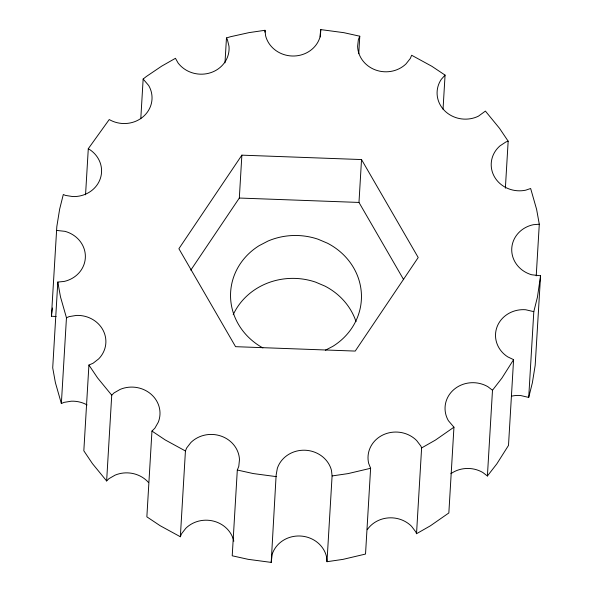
<?xml version="1.0" encoding="UTF-8"?>
<svg xmlns="http://www.w3.org/2000/svg" width="592" height="592" viewBox="0 0 592 592"><rect width="100%" height="100%" fill="white"/><g stroke="black" fill="none" stroke-linecap="round" stroke-linejoin="round"><path stroke-width="0.89" d="M56.136 316.572L51.437 316.187L56.825 226.581L59.644 209.154L63.307 194.502L65.446 195.404L72.675 196.559A28.068 25.93 3.4 0 0 100.396 178.347A28.068 25.93 3.4 0 0 88.289 148.71L109.231 119.54A28.068 25.93 3.4 0 0 143.22 116.661A28.068 25.93 3.4 0 0 148.703 85.544L143.146 79.039L146.313 76.523L161.66 66.156L175.454 58.305L178.066 62.959A28.068 25.93 3.4 0 0 210.663 72.698A28.068 25.93 3.4 0 0 228.978 46.198L227.38 39.575L226.462 37.947L230.466 36.741L248.995 32.634L265.009 30.288L265.608 35.794A28.068 25.93 3.4 0 0 292.063 56.003A28.068 25.93 3.4 0 0 319.784 37.792L320.797 29.6L343.871 32.678L359.781 36.208L358.745 53.731M56.536 230.414L64.965 231.339A28.068 25.93 3.4 0 1 85.374 256.847A28.068 25.93 3.4 0 1 64.188 281.429L57.809 282.066L52.71 367.839L55.389 382.624L61.361 403.537L64.069 402.368L71.269 401.198A28.068 25.93 3.4 0 1 87.076 404.943M61.361 403.537L66.459 317.771L60.48 296.858L57.809 282.066M85.544 194.827L88.289 148.71M66.459 317.771L69.168 316.602L76.368 315.425A28.068 25.93 3.4 0 1 103.156 330.395A28.068 25.93 3.4 0 1 98.686 358.878L93.114 363.222L88.918 365.035L83.827 450.808L92.47 463.669L106.634 480.956L108.906 478.699L115.1 475.139A28.068 25.93 3.4 0 1 148.422 482.384M106.634 480.956L111.733 395.19L114.004 392.933L120.198 389.373A28.068 25.93 3.4 0 1 150.99 394.139A28.068 25.93 3.4 0 1 158.279 422.214L154.875 428.179L151.959 431.072L146.86 516.838L160.151 525.718L180.345 536.744L181.544 533.769L185.792 528.293A28.068 25.93 3.4 0 1 213.941 521.226A28.068 25.93 3.4 0 1 233.833 541.206M140.792 118.696L143.146 79.039M180.345 536.744L185.437 450.971L186.643 448.003L190.883 442.52A28.068 25.93 3.4 0 1 221.223 436.141A28.068 25.93 3.4 0 1 239.471 459.658L238.783 466.392L237.311 470.026L232.219 555.792L248.129 559.322L271.203 562.4L276.131 475.117L277.308 468.442A28.068 25.93 3.4 0 1 305.028 450.231A28.068 25.93 3.4 0 1 331.483 470.433L332.09 475.938L326.991 561.712L343.005 559.366L365.523 554.06L370.614 468.287L368.698 463.462A28.068 25.93 3.4 0 1 383.002 434.913A28.068 25.93 3.4 0 1 416.672 440.559L420.897 446.124L421.615 447.937L416.524 533.71L430.332 525.844L448.847 512.961L453.946 427.195L448.388 420.69A28.068 25.93 3.4 0 1 453.872 389.566A28.068 25.93 3.4 0 1 487.86 386.694L492.492 390.232L487.401 475.998L482.769 472.46A28.068 25.93 3.4 0 0 450.867 473.704M224.99 62.848L226.462 37.947M190.794 270.13L239.323 198.039L241.869 155.156L361.527 159.559L418.204 257.52L355.222 351.078L235.564 346.675L178.888 248.714L241.869 155.156M264.898 32.138L265.009 30.288M320.361 36.978L320.797 29.6M403.677 279.698L358.981 202.442L361.527 159.559M443.038 109.231L445.066 75.11L431.842 66.282L411.655 55.256L410.315 58.467L406.008 63.906A28.068 25.93 3.4 0 1 375.602 69.997A28.068 25.93 3.4 0 1 357.612 46.302L358.382 39.575L359.781 36.208M505.368 188.219L508.165 141.185L499.522 128.331L485.41 111.096L478.425 116.173A28.068 25.93 3.4 0 1 444.71 110.808A28.068 25.93 3.4 0 1 441.277 79.358L445.066 75.11M511.488 396.181A28.068 25.93 3.4 0 1 520.59 395.515L528.708 397.417L533.806 311.651L525.681 309.749A28.068 25.93 3.4 0 0 497.088 326.777A28.068 25.93 3.4 0 0 507.744 356.872L513.59 359.655L508.498 445.421L496.829 463.862L487.401 475.998M536.226 275.85L539.29 224.205L536.611 209.376L530.647 188.5L525.696 190.187A28.068 25.93 3.4 0 1 494.542 176.956A28.068 25.93 3.4 0 1 500.033 145.839L505.975 141.932L508.165 141.185M539.29 224.205L533.34 224.708A28.068 25.93 3.4 0 0 511.732 248.973A28.068 25.93 3.4 0 0 531.69 274.769L540.563 275.783L535.175 365.419L532.356 382.846L528.708 397.417M51.437 316.187L52.429 307.988M540.563 275.783L537.447 297.08L533.806 311.651M513.59 359.655L501.92 378.096L492.492 390.232M453.946 427.195L435.431 440.078L421.615 447.937M325.422 350.198L332.852 346.335A65.483 60.502 3.4 0 0 327.48 243.216L318.111 239.235A65.483 60.502 3.4 0 0 268.065 241.025L259.148 245.665A65.483 60.502 3.4 0 0 262.892 347.918M370.614 468.287L348.096 473.6L332.09 475.938M239.323 198.039L358.981 202.442M276.294 476.634L253.228 473.556L237.311 470.026M185.437 450.971L165.249 439.952L151.959 431.072M111.733 395.19L97.569 377.903L88.918 365.035M416.524 533.71L415.799 531.89L411.573 526.325A28.068 25.93 3.4 0 0 367.24 529.699M326.991 561.712L326.392 556.206A28.068 25.93 3.4 0 0 299.937 535.997A28.068 25.93 3.4 0 0 272.209 554.208L271.203 562.4M233.196 314.707A65.483 60.502 3.4 0 1 315.566 282.118L324.934 286.099A65.483 60.502 3.4 0 1 356.036 321.656"/></g></svg>
